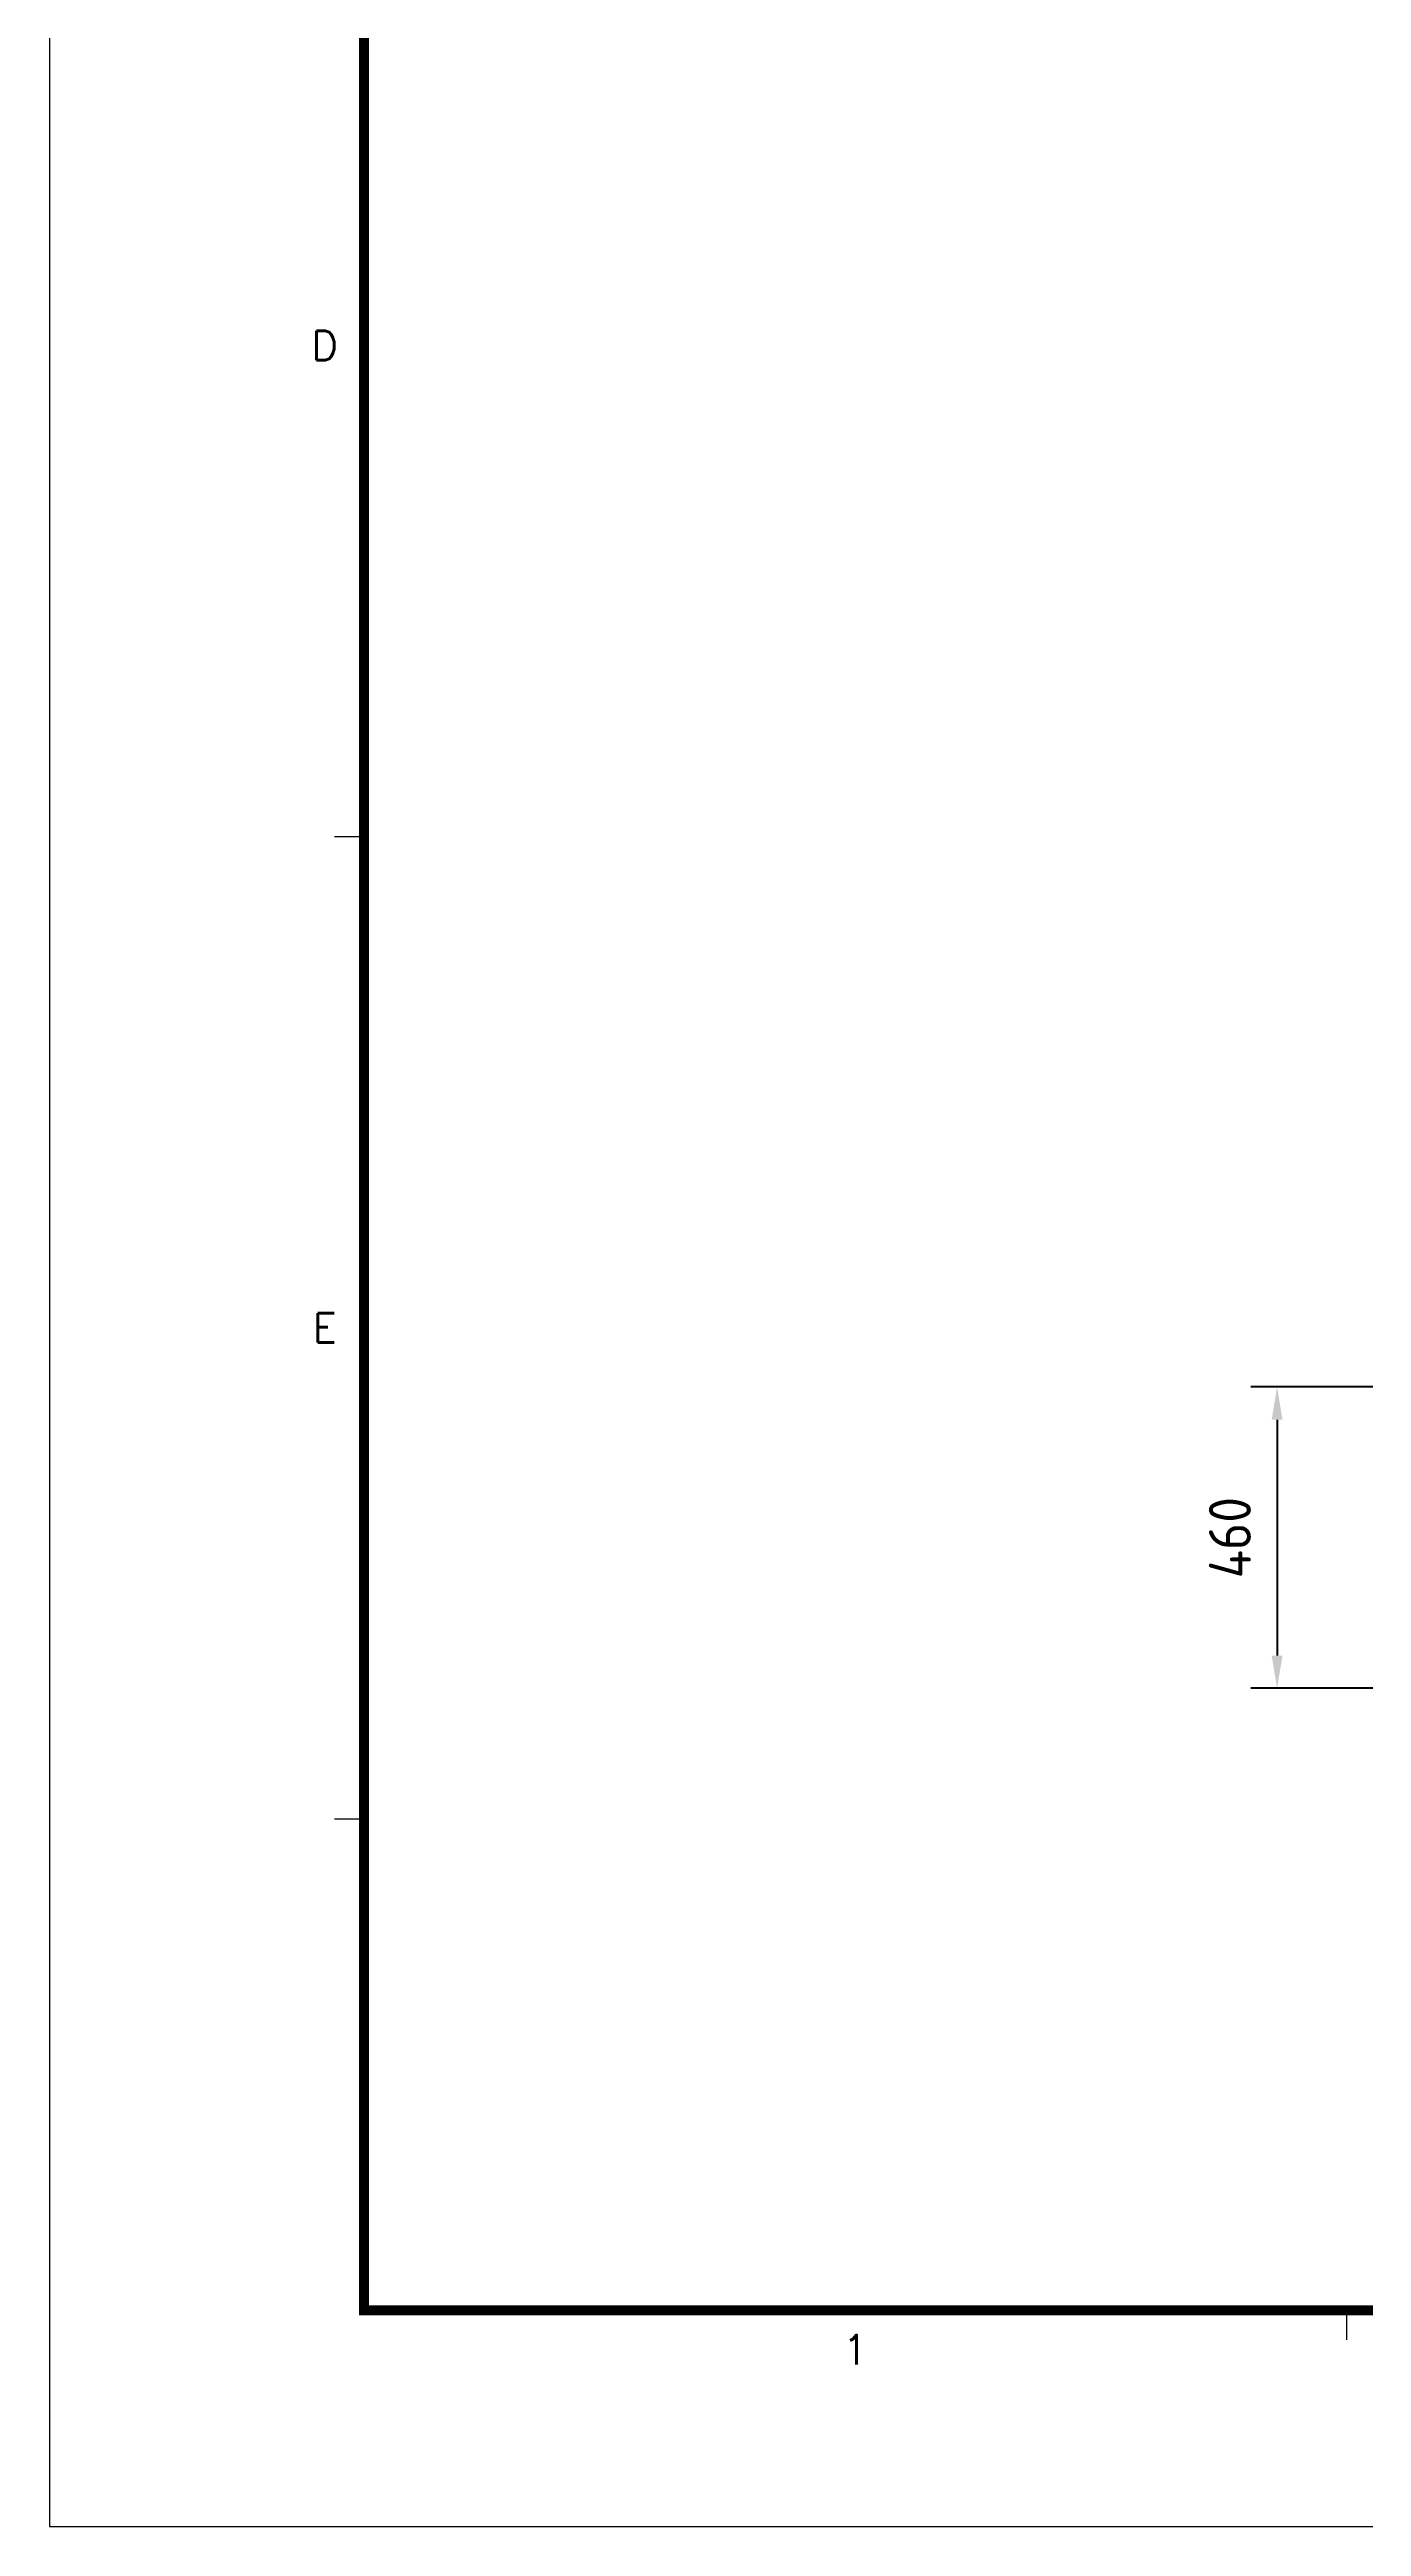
# Model space of a CAD drawing. Header units: millimetres. Extents: x 0 to 37514, y 0 to 8910.
# Drawn here: x 12991 to 14993, y 0 to 3782 of the extents above; entities that cross this region are included whole.
import ezdxf
from ezdxf.enums import TextEntityAlignment as Align

# ---------------------------------------------------------------- set-up
doc = ezdxf.new("R2010")
doc.units = ezdxf.units.MM
doc.layers.add('SHEET', color=3, linetype='Continuous')
doc.layers.add('STAMP', color=2, linetype='Continuous')
doc.styles.add('HYUNDAI-STAMP', font='MS UI Gothic.ttf')
doc.styles.add('HYUNDAI-STEEL', font='romans.shx', dxfattribs={"width": 0.75, "bigfont": 'whgtxt.shx'})
doc.styles.add('STAMP', font='swissk.ttf')
doc.styles.get("Standard").update_dxf_attribs({"font": 'ISOCP.SHX', "bigfont": 'WHGTXT.SHX'})
doc.dimstyles.new('PS-20', dxfattribs={"dimscale": 20, "dimtxt": 3.2, "dimasz": 2.5, "dimexe": 2, "dimexo": 2.5, "dimgap": 2, "dimtad": 1, "dimtoh": 1, "dimrnd": 0.05, "dimzin": 12, "dimdsep": 46, "dimtxsty": 'Standard', "dimcen": 0, "dimclrt": 2, "dimazin": 3, "dimtfac": 1, "dimtofl": 0, "dimtmove": 0, "dimatfit": 3, "dimfxl": 0, "dimtolj": 1, "dimtzin": 0, "dimarcsym": 0})

# ---------------------------------------------------------------- blocks, each defined once
blk = doc.blocks.new('*D196')
at = {"color": 0, "lineweight": -2}
for p, q in [((15052, 1739.8), (14824.6, 1739.8)), ((14864.6, 1689.8), (14864.6, 1329.8)), ((15059, 1279.8), (14824.6, 1279.8))]:
    blk.add_line(p, q, dxfattribs=at)
at = {"color": 0}
for points in [[(14856.3, 1689.8), (14872.9, 1689.8), (14864.6, 1739.8)], [(14856.3, 1329.8), (14872.9, 1329.8), (14864.6, 1279.8)]]:
    blk.add_solid(points, dxfattribs=at)
at = {"layer": 'Defpoints', "color": 0}
for p in [(15102, 1739.8), (14864.6, 1279.8), (15109, 1279.8)]:
    blk.add_point(p, dxfattribs=at)
at = {"color": 2, "insert": (14792.6, 1509.8), "char_height": 64, "attachment_point": 5, "rotation": 90}
blk.add_mtext('\\A1;460', dxfattribs=at)
blk = doc.blocks.new('MARK')
at = {"layer": 'STAMP', "color": 1, "linetype": 'Continuous'}
blk.add_lwpolyline([(-9, 39), (-76, 27), (-74, 17), (-7, 29)], close=True, dxfattribs=at)
at = {"layer": 'STAMP', "style": 'HYUNDAI-STAMP'}
for s, p in [('DATE : ', (-72, 18)), ('/', (-35, 25)), ('/', (-21, 27))]:
    blk.add_text(s, height=2.5, rotation=10.000059176, dxfattribs=at).set_placement(p)
at = {"layer": 'STAMP', "style": 'STAMP'}
blk.add_text('FOR REFERENCE', height=5, rotation=10.000059176, dxfattribs=at).set_placement((-42, 30), align=Align.MIDDLE)
at = {"layer": 'STAMP', "style": 'HYUNDAI-STAMP'}
for tag, p in [('29', (-37, 24)), ('JUNE', (-23, 27)), ('2007', (-10, 29))]:
    blk.add_attdef(tag, text='', height=2.5, rotation=10.000059176, dxfattribs=at).set_placement(p, align=Align.RIGHT)
blk = doc.blocks.new('STAMP-K-MANUFACTURING')
at = {"layer": 'STAMP', "color": 1, "const_width": 0.2}
for points in [[(15, -13, 1), (-15, 13, 1)], [(10, -9, 1), (-10, 9, 1)]]:
    blk.add_lwpolyline(points, format="xyb", close=True, dxfattribs=at)
for points in [[(-13, 4), (13, 4)], [(-13, -4), (13, -4)]]:
    blk.add_lwpolyline(points, dxfattribs=at)
at = {"color": 2}
for s, rotation, style, p in [('O', 66.474043, 'STAMP', (-13, 6)), ('F', 75.970335, 'STAMP', (-14, 4)), ('R', 56.977751, 'STAMP', (-12, 8)), ('M', 37.985167, 'STAMP', (-9, 11)), ('A', 28.488875, 'STAMP', (-7, 13)), ('N', 18.992584, 'STAMP', (-5, 14)), ('U', 9.496292, 'STAMP', (-2, 14)), ('A', 350.503708, 'STAMP', (2, 14)), ('C', 341.007416, 'STAMP', (5, 14)), ('T', 331.511125, 'STAMP', (7, 13)), ('U', 322.014833, 'STAMP', (9, 11)), ('R', 312.518541, 'STAMP', (11, 10)), ('I', 303.022249, 'STAMP', (12, 8)), ('N', 293.525957, 'STAMP', (13, 6)), ('G', 284.029665, 'STAMP', (14, 4)), ('H', 284.029665, 'HYUNDAI-STAMP', (-18, -4)), ('Y', 291.626699, 'HYUNDAI-STAMP', (-17, -7)), ('U', 299.223732, 'HYUNDAI-STAMP', (-16, -9)), ('N', 306.820766, 'HYUNDAI-STAMP', (-15, -11)), ('D', 314.417799, 'HYUNDAI-STAMP', (-13, -13)), ('A', 322.014833, 'HYUNDAI-STAMP', (-11, -14)), ('I', 329.611866, 'HYUNDAI-STAMP', (-9, -16)), ('S', 344.805933, 'HYUNDAI-STAMP', (-5, -18)), ('T', 352.402967, 'HYUNDAI-STAMP', (-2, -18)), ('E', 7.597033, 'HYUNDAI-STAMP', (2, -18)), ('L', 15.194067, 'HYUNDAI-STAMP', (5, -18)), ('C', 30.388134, 'HYUNDAI-STAMP', (9, -16)), ('O', 37.985167, 'HYUNDAI-STAMP', (11, -14)), ('M', 45.582201, 'HYUNDAI-STAMP', (13, -13)), ('P', 53.179234, 'HYUNDAI-STAMP', (15, -11)), ('A', 60.776268, 'HYUNDAI-STAMP', (16, -9)), ('Y', 75.970335, 'HYUNDAI-STAMP', (18, -4)), ('N', 68.373301, 'HYUNDAI-STAMP', (17, -7))]:
    blk.add_text(s, height=2.5, rotation=rotation, dxfattribs=dict(at, style=style)).set_placement(p, align=Align.BOTTOM_CENTER)
for s, style, p in [('F', 'STAMP', (0, 14)), ('E', 'HYUNDAI-STAMP', (0, -18))]:
    blk.add_text(s, height=2.5, dxfattribs=dict(at, style=style)).set_placement(p, align=Align.BOTTOM_CENTER)
at = {"layer": 'STAMP', "style": 'HYUNDAI-STAMP', "width": 0.996764}
blk.add_text('출    도', height=3, dxfattribs=at).set_placement((-7, 6), (7, 6), align=Align.FIT)
at = {"layer": 'STAMP', "style": 'HYUNDAI-STAMP'}
for p in [(-2, 0), (6, 0)]:
    blk.add_text('/', height=2.5, dxfattribs=at).set_placement(p, align=Align.MIDDLE_CENTER)
at = {"layer": 'STAMP', "style": 'HYUNDAI-STAMP', "width": 0.9}
blk.add_text('기계설계팀', height=3, dxfattribs=at).set_placement((0, -8), align=Align.MIDDLE)
at = {"layer": 'STAMP', "style": 'HYUNDAI-STAMP'}
for tag, p in [('2010', (-12, 0)), ('10', (0, 0)), ('25', (8, 0))]:
    blk.add_attdef(tag, text='', height=2.5, dxfattribs=at).set_placement(p, align=Align.MIDDLE_LEFT)
blk = doc.blocks.new('STAMP-K-CONSTRUCTION')
at = {"layer": 'STAMP', "color": 1, "const_width": 0.2}
for points in [[(15, -13, 1), (-15, 13, 1)], [(10, -9, 1), (-10, 9, 1)]]:
    blk.add_lwpolyline(points, format="xyb", close=True, dxfattribs=at)
for points in [[(-13, 4), (13, 4)], [(-13, -4), (13, -4)]]:
    blk.add_lwpolyline(points, dxfattribs=at)
at = {"color": 2}
for s, rotation, style, p in [('F', 75.970335, 'STAMP', (-14, 4)), ('O', 65.840957, 'STAMP', (-13, 6)), ('R', 55.711579, 'STAMP', (-12, 8)), ('C', 35.452823, 'STAMP', (-8, 12)), ('O', 25.323445, 'STAMP', (-6, 13)), ('N', 15.194067, 'STAMP', (-4, 14)), ('S', 5.064689, 'STAMP', (-1, 14)), ('T', 354.935311, 'STAMP', (1, 14)), ('R', 344.805933, 'STAMP', (4, 14)), ('U', 334.676555, 'STAMP', (6, 13)), ('C', 324.547177, 'STAMP', (8, 12)), ('T', 314.417799, 'STAMP', (10, 10)), ('I', 304.288421, 'STAMP', (12, 8)), ('O', 294.159043, 'STAMP', (13, 6)), ('N', 284.029665, 'STAMP', (14, 4)), ('H', 284.029665, 'HYUNDAI-STAMP', (-18, -4)), ('Y', 291.626699, 'HYUNDAI-STAMP', (-17, -7)), ('U', 299.223732, 'HYUNDAI-STAMP', (-16, -9)), ('N', 306.820766, 'HYUNDAI-STAMP', (-15, -11)), ('D', 314.417799, 'HYUNDAI-STAMP', (-13, -13)), ('A', 322.014833, 'HYUNDAI-STAMP', (-11, -14)), ('I', 329.611866, 'HYUNDAI-STAMP', (-9, -16)), ('S', 344.805933, 'HYUNDAI-STAMP', (-5, -18)), ('T', 352.402967, 'HYUNDAI-STAMP', (-2, -18)), ('E', 7.597033, 'HYUNDAI-STAMP', (2, -18)), ('L', 15.194067, 'HYUNDAI-STAMP', (5, -18)), ('C', 30.388134, 'HYUNDAI-STAMP', (9, -16)), ('O', 37.985167, 'HYUNDAI-STAMP', (11, -14)), ('M', 45.582201, 'HYUNDAI-STAMP', (13, -13)), ('P', 53.179234, 'HYUNDAI-STAMP', (15, -11)), ('A', 60.776268, 'HYUNDAI-STAMP', (16, -9)), ('Y', 75.970335, 'HYUNDAI-STAMP', (18, -4)), ('N', 68.373301, 'HYUNDAI-STAMP', (17, -7))]:
    blk.add_text(s, height=2.5, rotation=rotation, dxfattribs=dict(at, style=style)).set_placement(p, align=Align.BOTTOM_CENTER)
at = {"color": 2, "style": 'HYUNDAI-STAMP'}
blk.add_text('E', height=2.5, dxfattribs=at).set_placement((0, -18), align=Align.BOTTOM_CENTER)
at = {"layer": 'STAMP', "style": 'HYUNDAI-STAMP', "width": 0.996764}
blk.add_text('출    도', height=3, dxfattribs=at).set_placement((-7, 6), (7, 6), align=Align.FIT)
at = {"layer": 'STAMP', "style": 'HYUNDAI-STAMP'}
for p in [(-2, 0), (6, 0)]:
    blk.add_text('/', height=2.5, dxfattribs=at).set_placement(p, align=Align.MIDDLE_CENTER)
at = {"layer": 'STAMP', "style": 'HYUNDAI-STAMP', "width": 0.9}
blk.add_text('기계설계팀', height=3, dxfattribs=at).set_placement((0, -8), align=Align.MIDDLE)
at = {"layer": 'STAMP', "style": 'HYUNDAI-STAMP'}
for tag, p in [('2010', (-12, 0)), ('10', (0, 0)), ('25', (8, 0))]:
    blk.add_attdef(tag, text='', height=2.5, dxfattribs=at).set_placement(p, align=Align.MIDDLE_LEFT)
blk = doc.blocks.new('STAMP-E-MANUFACTURING')
at = {"layer": 'STAMP', "color": 1, "const_width": 0.2}
for points in [[(15, -13, 1), (-15, 13, 1)], [(10, -9, 1), (-10, 9, 1)]]:
    blk.add_lwpolyline(points, format="xyb", close=True, dxfattribs=at)
for points in [[(-13, 4), (13, 4)], [(-13, -4), (13, -4)]]:
    blk.add_lwpolyline(points, dxfattribs=at)
at = {"color": 2}
for s, rotation, style, p in [('O', 66.474043, 'STAMP', (-13, 6)), ('F', 75.970335, 'STAMP', (-14, 4)), ('R', 56.977751, 'STAMP', (-12, 8)), ('M', 37.985167, 'STAMP', (-9, 11)), ('A', 28.488875, 'STAMP', (-7, 13)), ('N', 18.992584, 'STAMP', (-5, 14)), ('U', 9.496292, 'STAMP', (-2, 14)), ('A', 350.503708, 'STAMP', (2, 14)), ('C', 341.007416, 'STAMP', (5, 14)), ('T', 331.511125, 'STAMP', (7, 13)), ('U', 322.014833, 'STAMP', (9, 11)), ('R', 312.518541, 'STAMP', (11, 10)), ('I', 303.022249, 'STAMP', (12, 8)), ('N', 293.525957, 'STAMP', (13, 6)), ('G', 284.029665, 'STAMP', (14, 4)), ('H', 284.029665, 'HYUNDAI-STAMP', (-18, -4)), ('Y', 291.626699, 'HYUNDAI-STAMP', (-17, -7)), ('U', 299.223732, 'HYUNDAI-STAMP', (-16, -9)), ('N', 306.820766, 'HYUNDAI-STAMP', (-15, -11)), ('D', 314.417799, 'HYUNDAI-STAMP', (-13, -13)), ('A', 322.014833, 'HYUNDAI-STAMP', (-11, -14)), ('I', 329.611866, 'HYUNDAI-STAMP', (-9, -16)), ('S', 344.805933, 'HYUNDAI-STAMP', (-5, -18)), ('T', 352.402967, 'HYUNDAI-STAMP', (-2, -18)), ('E', 7.597033, 'HYUNDAI-STAMP', (2, -18)), ('L', 15.194067, 'HYUNDAI-STAMP', (5, -18)), ('C', 30.388134, 'HYUNDAI-STAMP', (9, -16)), ('O', 37.985167, 'HYUNDAI-STAMP', (11, -14)), ('M', 45.582201, 'HYUNDAI-STAMP', (13, -13)), ('P', 53.179234, 'HYUNDAI-STAMP', (15, -11)), ('A', 60.776268, 'HYUNDAI-STAMP', (16, -9)), ('Y', 75.970335, 'HYUNDAI-STAMP', (18, -4)), ('N', 68.373301, 'HYUNDAI-STAMP', (17, -7))]:
    blk.add_text(s, height=2.5, rotation=rotation, dxfattribs=dict(at, style=style)).set_placement(p, align=Align.BOTTOM_CENTER)
for s, style, p in [('F', 'STAMP', (0, 14)), ('E', 'HYUNDAI-STAMP', (0, -18))]:
    blk.add_text(s, height=2.5, dxfattribs=dict(at, style=style)).set_placement(p, align=Align.BOTTOM_CENTER)
at = {"layer": 'STAMP'}
for s, height, style, p in [('OUT', 4, 'STAMP', (0, 8)), ('/', 2.5, 'HYUNDAI-STAMP', (-2, 0)), ('/', 2.5, 'HYUNDAI-STAMP', (6, 0)), ('DESIGN', 2.5, 'HYUNDAI-STAMP', (0, -7)), ('TEAM', 2.5, 'HYUNDAI-STAMP', (0, -11))]:
    blk.add_text(s, height=height, dxfattribs=dict(at, style=style)).set_placement(p, align=Align.MIDDLE_CENTER)
at = {"layer": 'STAMP', "style": 'HYUNDAI-STAMP'}
for tag, p in [('2010', (-12, 0)), ('10', (0, 0)), ('25', (8, 0))]:
    blk.add_attdef(tag, text='', height=2.5, dxfattribs=at).set_placement(p, align=Align.MIDDLE_LEFT)
blk = doc.blocks.new('STAMP-E-CONSTRUCTION')
at = {"layer": 'STAMP', "color": 1, "const_width": 0.2}
for points in [[(15, -13, 1), (-15, 13, 1)], [(10, -9, 1), (-10, 9, 1)]]:
    blk.add_lwpolyline(points, format="xyb", close=True, dxfattribs=at)
for points in [[(-13, 4), (13, 4)], [(-13, -4), (13, -4)]]:
    blk.add_lwpolyline(points, dxfattribs=at)
at = {"color": 2}
for s, rotation, style, p in [('F', 75.970335, 'STAMP', (-14, 4)), ('O', 65.840957, 'STAMP', (-13, 6)), ('R', 55.711579, 'STAMP', (-12, 8)), ('C', 35.452823, 'STAMP', (-8, 12)), ('O', 25.323445, 'STAMP', (-6, 13)), ('N', 15.194067, 'STAMP', (-4, 14)), ('S', 5.064689, 'STAMP', (-1, 14)), ('T', 354.935311, 'STAMP', (1, 14)), ('R', 344.805933, 'STAMP', (4, 14)), ('U', 334.676555, 'STAMP', (6, 13)), ('C', 324.547177, 'STAMP', (8, 12)), ('T', 314.417799, 'STAMP', (10, 10)), ('I', 304.288421, 'STAMP', (12, 8)), ('O', 294.159043, 'STAMP', (13, 6)), ('N', 284.029665, 'STAMP', (14, 4)), ('H', 284.029665, 'HYUNDAI-STAMP', (-18, -4)), ('Y', 291.626699, 'HYUNDAI-STAMP', (-17, -7)), ('U', 299.223732, 'HYUNDAI-STAMP', (-16, -9)), ('N', 306.820766, 'HYUNDAI-STAMP', (-15, -11)), ('D', 314.417799, 'HYUNDAI-STAMP', (-13, -13)), ('A', 322.014833, 'HYUNDAI-STAMP', (-11, -14)), ('I', 329.611866, 'HYUNDAI-STAMP', (-9, -16)), ('S', 344.805933, 'HYUNDAI-STAMP', (-5, -18)), ('T', 352.402967, 'HYUNDAI-STAMP', (-2, -18)), ('E', 7.597033, 'HYUNDAI-STAMP', (2, -18)), ('L', 15.194067, 'HYUNDAI-STAMP', (5, -18)), ('C', 30.388134, 'HYUNDAI-STAMP', (9, -16)), ('O', 37.985167, 'HYUNDAI-STAMP', (11, -14)), ('M', 45.582201, 'HYUNDAI-STAMP', (13, -13)), ('P', 53.179234, 'HYUNDAI-STAMP', (15, -11)), ('A', 60.776268, 'HYUNDAI-STAMP', (16, -9)), ('Y', 75.970335, 'HYUNDAI-STAMP', (18, -4)), ('N', 68.373301, 'HYUNDAI-STAMP', (17, -7))]:
    blk.add_text(s, height=2.5, rotation=rotation, dxfattribs=dict(at, style=style)).set_placement(p, align=Align.BOTTOM_CENTER)
at = {"color": 2, "style": 'HYUNDAI-STAMP'}
blk.add_text('E', height=2.5, dxfattribs=at).set_placement((0, -18), align=Align.BOTTOM_CENTER)
at = {"layer": 'STAMP'}
for s, height, style, p in [('OUT', 4, 'STAMP', (0, 8)), ('/', 2.5, 'HYUNDAI-STAMP', (-2, 0)), ('/', 2.5, 'HYUNDAI-STAMP', (6, 0)), ('DESIGN', 2.5, 'HYUNDAI-STAMP', (0, -7)), ('TEAM', 2.5, 'HYUNDAI-STAMP', (0, -11))]:
    blk.add_text(s, height=height, dxfattribs=dict(at, style=style)).set_placement(p, align=Align.MIDDLE_CENTER)
at = {"layer": 'STAMP', "style": 'HYUNDAI-STAMP'}
for tag, p in [('2010', (-12, 0)), ('10', (0, 0)), ('25', (8, 0))]:
    blk.add_attdef(tag, text='', height=2.5, dxfattribs=at).set_placement(p, align=Align.MIDDLE_LEFT)
blk = doc.blocks.new('HYUNDAI-STEEL_A1-OUT')
at = {"layer": 'Defpoints', "linetype": 'Continuous', "lineweight": 0}
blk.add_lwpolyline([(841, 594), (0, 594), (0, 0), (841, 0)], close=True, dxfattribs=at)
at = {"layer": 'SHEET', "color": 3, "linetype": 'Continuous', "lineweight": 0}
for p, q in [((32, 172), (29, 172)), ((32, 72), (29, 72)), ((132, 22), (132, 19))]:
    blk.add_line(p, q, dxfattribs=at)
at = {"layer": 'SHEET', "color": 4, "linetype": 'Continuous', "lineweight": 0, "const_width": 1, "flags": 128}
blk.add_lwpolyline([(829, 22), (829, 572), (32, 572), (32, 22), (829, 22)], dxfattribs=at)
at = {"layer": 'STAMP', "xscale": 0.0001000000000033197, "yscale": 0.0001000000000033197, "zscale": 0.0001000000000033197}
for name in ['STAMP-K-MANUFACTURING', 'STAMP-K-CONSTRUCTION', 'STAMP-E-MANUFACTURING', 'STAMP-E-CONSTRUCTION']:
    blk.add_blockref(name, (32, 22), dxfattribs=at).add_auto_attribs({'25': '22', '10': '10', '2010': '2010'})
at = {"layer": 'STAMP'}
ref = blk.add_blockref('MARK', (32.01, 21.99), dxfattribs=dict(at, xscale=1.999998175961082e-07, yscale=1.999998175961082e-07, zscale=1.999998175961082e-07))
ref.add_attrib('2007', '2009', dxfattribs={"height": 0.00025, "rotation": 10, "style": 'HYUNDAI-STAMP'}).set_placement((32.01, 22), align=Align.RIGHT)
ref.add_attrib('JUNE', 'APR', dxfattribs={"height": 0.00025, "rotation": 10, "style": 'HYUNDAI-STAMP'}).set_placement((32, 22), align=Align.RIGHT)
ref.add_attrib('29', '30', dxfattribs={"height": 0.00025, "rotation": 10, "style": 'HYUNDAI-STAMP'}).set_placement((32, 22), align=Align.RIGHT)
at = {"layer": 'SHEET', "color": 2, "linetype": 'Continuous', "lineweight": 0, "style": 'HYUNDAI-STEEL'}
for s, p in [('D', (28, 222)), ('E', (28.01, 122)), ('1', (82, 18))]:
    blk.add_text(s, height=3, dxfattribs=at).set_placement(p, align=Align.MIDDLE_CENTER)

msp = doc.modelspace()

# ---------------------------------------------------------------- block references
at = {"layer": 'SHEET', "xscale": 15, "yscale": 15, "zscale": 15}
msp.add_blockref('HYUNDAI-STEEL_A1-OUT', (12990.635, 0), dxfattribs=at)

# ---------------------------------------------------------------- dimensions: what is measured, and where the dimension line sits
dim = msp.add_linear_dim(base=(14864.593, 1279.767), p1=(15102.029, 1739.767), p2=(15108.989, 1279.767), angle=90, dimstyle='PS-20')
dim.commit()
dim.dimension.update_dxf_attribs({"geometry": '*D196', "text_midpoint": (14792.593, 1509.767)})

doc.saveas('drawing.dxf')
